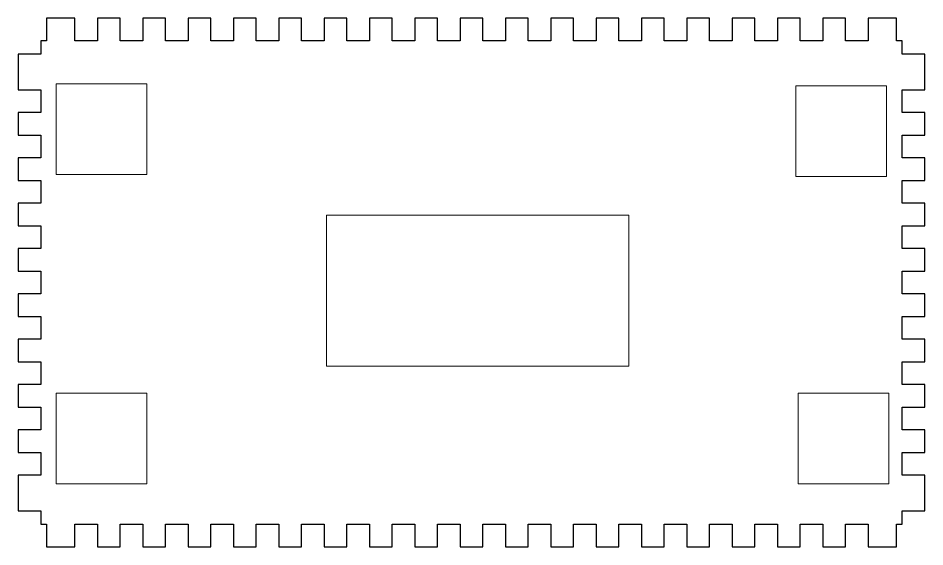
# Model space of a CAD drawing. Header units: millimetres. Extents: x -142 to 108, y -103 to 100.
# Drawn here: x -13.5 to 106.5, y -101.9 to -31.9 of the extents above; entities that cross this region are included whole.
import ezdxf

# ---------------------------------------------------------------- set-up
doc = ezdxf.new("R2010")
doc.units = ezdxf.units.MM
doc.header["$MEASUREMENT"] = 0
doc.layers.add('layer 1', color=7, linetype='Continuous')

msp = doc.modelspace()

# ---------------------------------------------------------------- linework, layer by layer
at = {"layer": 'layer 1', "color": 250, "lineweight": 20}
for points in [[(-8.5, -52.5949), (3.5, -52.5949), (3.5, -40.5949), (-8.5, -40.5949), (-8.5, -52.5949)], [(89.4018, -52.8855), (101.4018, -52.8855), (101.4018, -40.8855), (89.4018, -40.8855), (89.4018, -52.8855)], [(27.2933, -77.9903), (67.2931, -77.9903), (67.2931, -57.9903), (27.2933, -57.9903), (27.2933, -77.9903)], [(-8.5, -93.564), (3.5, -93.564), (3.5, -81.564), (-8.5, -81.564), (-8.5, -93.564)], [(89.6958, -93.564), (101.6958, -93.564), (101.6958, -81.564), (89.6958, -81.564), (89.6958, -93.564)]]:
    msp.add_lwpolyline(points, close=True, dxfattribs=at)
at = {"layer": 'layer 1', "lineweight": 25}
msp.add_open_spline([(-10.5364, -34.9104), (-10.5364, -34.9104), (-9.7864, -34.9104), (-9.7864, -34.9104), (-9.7864, -34.9104), (-9.7864, -34.9104), (-9.7864, -31.9104), (-9.7864, -31.9104), (-9.7864, -31.9104), (-9.7864, -31.9104), (-6.0364, -31.9104), (-6.0364, -31.9104), (-6.0364, -31.9104), (-6.0364, -31.9104), (-6.0364, -34.9104), (-6.0364, -34.9104), (-6.0364, -34.9104), (-6.0364, -34.9104), (-3.0364, -34.9104), (-3.0364, -34.9104), (-3.0364, -34.9104), (-3.0364, -34.9104), (-3.0364, -31.9104), (-3.0364, -31.9104), (-3.0364, -31.9104), (-3.0364, -31.9104), (-0.0364, -31.9104), (-0.0364, -31.9104), (-0.0364, -31.9104), (-0.0364, -31.9104), (-0.0364, -34.9104), (-0.0364, -34.9104), (-0.0364, -34.9104), (-0.0364, -34.9104), (2.9636, -34.9104), (2.9636, -34.9104), (2.9636, -34.9104), (2.9636, -34.9104), (2.9636, -31.9104), (2.9636, -31.9104), (2.9636, -31.9104), (2.9636, -31.9104), (5.9636, -31.9104), (5.9636, -31.9104), (5.9636, -31.9104), (5.9636, -31.9104), (5.9636, -34.9104), (5.9636, -34.9104), (5.9636, -34.9104), (5.9636, -34.9104), (8.9636, -34.9104), (8.9636, -34.9104), (8.9636, -34.9104), (8.9636, -34.9104), (8.9636, -31.9104), (8.9636, -31.9104), (8.9636, -31.9104), (8.9636, -31.9104), (11.9636, -31.9104), (11.9636, -31.9104), (11.9636, -31.9104), (11.9636, -31.9104), (11.9636, -34.9104), (11.9636, -34.9104), (11.9636, -34.9104), (11.9636, -34.9104), (14.9636, -34.9104), (14.9636, -34.9104), (14.9636, -34.9104), (14.9636, -34.9104), (14.9636, -31.9104), (14.9636, -31.9104), (14.9636, -31.9104), (14.9636, -31.9104), (17.9636, -31.9104), (17.9636, -31.9104), (17.9636, -31.9104), (17.9636, -31.9104), (17.9636, -34.9104), (17.9636, -34.9104), (17.9636, -34.9104), (17.9636, -34.9104), (20.9636, -34.9104), (20.9636, -34.9104), (20.9636, -34.9104), (20.9636, -34.9104), (20.9636, -31.9104), (20.9636, -31.9104), (20.9636, -31.9104), (20.9636, -31.9104), (23.9636, -31.9104), (23.9636, -31.9104), (23.9636, -31.9104), (23.9636, -31.9104), (23.9636, -34.9104), (23.9636, -34.9104), (23.9636, -34.9104), (23.9636, -34.9104), (26.9636, -34.9104), (26.9636, -34.9104), (26.9636, -34.9104), (26.9636, -34.9104), (26.9636, -31.9104), (26.9636, -31.9104), (26.9636, -31.9104), (26.9636, -31.9104), (29.9636, -31.9104), (29.9636, -31.9104), (29.9636, -31.9104), (29.9636, -31.9104), (29.9636, -34.9104), (29.9636, -34.9104), (29.9636, -34.9104), (29.9636, -34.9104), (32.9636, -34.9104), (32.9636, -34.9104), (32.9636, -34.9104), (32.9636, -34.9104), (32.9636, -31.9104), (32.9636, -31.9104), (32.9636, -31.9104), (32.9636, -31.9104), (35.9636, -31.9104), (35.9636, -31.9104), (35.9636, -31.9104), (35.9636, -31.9104), (35.9636, -34.9104), (35.9636, -34.9104), (35.9636, -34.9104), (35.9636, -34.9104), (38.9636, -34.9104), (38.9636, -34.9104), (38.9636, -34.9104), (38.9636, -34.9104), (38.9636, -31.9104), (38.9636, -31.9104), (38.9636, -31.9104), (38.9636, -31.9104), (41.9636, -31.9104), (41.9636, -31.9104), (41.9636, -31.9104), (41.9636, -31.9104), (41.9636, -34.9104), (41.9636, -34.9104), (41.9636, -34.9104), (41.9636, -34.9104), (44.9636, -34.9104), (44.9636, -34.9104), (44.9636, -34.9104), (44.9636, -34.9104), (44.9636, -31.9104), (44.9636, -31.9104), (44.9636, -31.9104), (44.9636, -31.9104), (47.9636, -31.9104), (47.9636, -31.9104), (47.9636, -31.9104), (47.9636, -31.9104), (47.9636, -34.9104), (47.9636, -34.9104), (47.9636, -34.9104), (47.9636, -34.9104), (50.9636, -34.9104), (50.9636, -34.9104), (50.9636, -34.9104), (50.9636, -34.9104), (50.9636, -31.9104), (50.9636, -31.9104), (50.9636, -31.9104), (50.9636, -31.9104), (53.9636, -31.9104), (53.9636, -31.9104), (53.9636, -31.9104), (53.9636, -31.9104), (53.9636, -34.9104), (53.9636, -34.9104), (53.9636, -34.9104), (53.9636, -34.9104), (56.9636, -34.9104), (56.9636, -34.9104), (56.9636, -34.9104), (56.9636, -34.9104), (56.9636, -31.9104), (56.9636, -31.9104), (56.9636, -31.9104), (56.9636, -31.9104), (59.9636, -31.9104), (59.9636, -31.9104), (59.9636, -31.9104), (59.9636, -31.9104), (59.9636, -34.9104), (59.9636, -34.9104), (59.9636, -34.9104), (59.9636, -34.9104), (62.9636, -34.9104), (62.9636, -34.9104), (62.9636, -34.9104), (62.9636, -34.9104), (62.9636, -31.9104), (62.9636, -31.9104), (62.9636, -31.9104), (62.9636, -31.9104), (65.9636, -31.9104), (65.9636, -31.9104), (65.9636, -31.9104), (65.9636, -31.9104), (65.9636, -34.9104), (65.9636, -34.9104), (65.9636, -34.9104), (65.9636, -34.9104), (68.9636, -34.9104), (68.9636, -34.9104), (68.9636, -34.9104), (68.9636, -34.9104), (68.9636, -31.9104), (68.9636, -31.9104), (68.9636, -31.9104), (68.9636, -31.9104), (71.9636, -31.9104), (71.9636, -31.9104), (71.9636, -31.9104), (71.9636, -31.9104), (71.9636, -34.9104), (71.9636, -34.9104), (71.9636, -34.9104), (71.9636, -34.9104), (74.9636, -34.9104), (74.9636, -34.9104), (74.9636, -34.9104), (74.9636, -34.9104), (74.9636, -31.9104), (74.9636, -31.9104), (74.9636, -31.9104), (74.9636, -31.9104), (77.9636, -31.9104), (77.9636, -31.9104), (77.9636, -31.9104), (77.9636, -31.9104), (77.9636, -34.9104), (77.9636, -34.9104), (77.9636, -34.9104), (77.9636, -34.9104), (80.9636, -34.9104), (80.9636, -34.9104), (80.9636, -34.9104), (80.9636, -34.9104), (80.9636, -31.9104), (80.9636, -31.9104), (80.9636, -31.9104), (80.9636, -31.9104), (83.9636, -31.9104), (83.9636, -31.9104), (83.9636, -31.9104), (83.9636, -31.9104), (83.9636, -34.9104), (83.9636, -34.9104), (83.9636, -34.9104), (83.9636, -34.9104), (86.9636, -34.9104), (86.9636, -34.9104), (86.9636, -34.9104), (86.9636, -34.9104), (86.9636, -31.9104), (86.9636, -31.9104), (86.9636, -31.9104), (86.9636, -31.9104), (89.9636, -31.9104), (89.9636, -31.9104), (89.9636, -31.9104), (89.9636, -31.9104), (89.9636, -34.9104), (89.9636, -34.9104), (89.9636, -34.9104), (89.9636, -34.9104), (92.9636, -34.9104), (92.9636, -34.9104), (92.9636, -34.9104), (92.9636, -34.9104), (92.9636, -31.9104), (92.9636, -31.9104), (92.9636, -31.9104), (92.9636, -31.9104), (95.9636, -31.9104), (95.9636, -31.9104), (95.9636, -31.9104), (95.9636, -31.9104), (95.9636, -34.9104), (95.9636, -34.9104), (95.9636, -34.9104), (95.9636, -34.9104), (98.9636, -34.9104), (98.9636, -34.9104), (98.9636, -34.9104), (98.9636, -34.9104), (98.9636, -31.9104), (98.9636, -31.9104), (98.9636, -31.9104), (98.9636, -31.9104), (102.7136, -31.9104), (102.7136, -31.9104), (102.7136, -31.9104), (102.7136, -31.9104), (102.7136, -34.9104), (102.7136, -34.9104), (102.7136, -34.9104), (102.7136, -34.9104), (103.4636, -34.9104), (103.4636, -34.9104), (103.4636, -34.9104), (103.4636, -34.9104), (103.4636, -36.6604), (103.4636, -36.6604), (103.4636, -36.6604), (103.4636, -36.6604), (106.4636, -36.6604), (106.4636, -36.6604), (106.4636, -36.6604), (106.4636, -36.6604), (106.4636, -41.4104), (106.4636, -41.4104), (106.4636, -41.4104), (106.4636, -41.4104), (103.4636, -41.4104), (103.4636, -41.4104), (103.4636, -41.4104), (103.4636, -41.4104), (103.4636, -44.4104), (103.4636, -44.4104), (103.4636, -44.4104), (103.4636, -44.4104), (106.4636, -44.4104), (106.4636, -44.4104), (106.4636, -44.4104), (106.4636, -44.4104), (106.4636, -47.4104), (106.4636, -47.4104), (106.4636, -47.4104), (106.4636, -47.4104), (103.4636, -47.4104), (103.4636, -47.4104), (103.4636, -47.4104), (103.4636, -47.4104), (103.4636, -50.4104), (103.4636, -50.4104), (103.4636, -50.4104), (103.4636, -50.4104), (106.4636, -50.4104), (106.4636, -50.4104), (106.4636, -50.4104), (106.4636, -50.4104), (106.4636, -53.4104), (106.4636, -53.4104), (106.4636, -53.4104), (106.4636, -53.4104), (103.4636, -53.4104), (103.4636, -53.4104), (103.4636, -53.4104), (103.4636, -53.4104), (103.4636, -56.4104), (103.4636, -56.4104), (103.4636, -56.4104), (103.4636, -56.4104), (106.4636, -56.4104), (106.4636, -56.4104), (106.4636, -56.4104), (106.4636, -56.4104), (106.4636, -59.4104), (106.4636, -59.4104), (106.4636, -59.4104), (106.4636, -59.4104), (103.4636, -59.4104), (103.4636, -59.4104), (103.4636, -59.4104), (103.4636, -59.4104), (103.4636, -62.4104), (103.4636, -62.4104), (103.4636, -62.4104), (103.4636, -62.4104), (106.4636, -62.4104), (106.4636, -62.4104), (106.4636, -62.4104), (106.4636, -62.4104), (106.4636, -65.4104), (106.4636, -65.4104), (106.4636, -65.4104), (106.4636, -65.4104), (103.4636, -65.4104), (103.4636, -65.4104), (103.4636, -65.4104), (103.4636, -65.4104), (103.4636, -68.4104), (103.4636, -68.4104), (103.4636, -68.4104), (103.4636, -68.4104), (106.4636, -68.4104), (106.4636, -68.4104), (106.4636, -68.4104), (106.4636, -68.4104), (106.4636, -71.4104), (106.4636, -71.4104), (106.4636, -71.4104), (106.4636, -71.4104), (103.4636, -71.4104), (103.4636, -71.4104), (103.4636, -71.4104), (103.4636, -71.4104), (103.4636, -74.4104), (103.4636, -74.4104), (103.4636, -74.4104), (103.4636, -74.4104), (106.4636, -74.4104), (106.4636, -74.4104), (106.4636, -74.4104), (106.4636, -74.4104), (106.4636, -77.4104), (106.4636, -77.4104), (106.4636, -77.4104), (106.4636, -77.4104), (103.4636, -77.4104), (103.4636, -77.4104), (103.4636, -77.4104), (103.4636, -77.4104), (103.4636, -80.4104), (103.4636, -80.4104), (103.4636, -80.4104), (103.4636, -80.4104), (106.4636, -80.4104), (106.4636, -80.4104), (106.4636, -80.4104), (106.4636, -80.4104), (106.4636, -83.4104), (106.4636, -83.4104), (106.4636, -83.4104), (106.4636, -83.4104), (103.4636, -83.4104), (103.4636, -83.4104), (103.4636, -83.4104), (103.4636, -83.4104), (103.4636, -86.4104), (103.4636, -86.4104), (103.4636, -86.4104), (103.4636, -86.4104), (106.4636, -86.4104), (106.4636, -86.4104), (106.4636, -86.4104), (106.4636, -86.4104), (106.4636, -89.4104), (106.4636, -89.4104), (106.4636, -89.4104), (106.4636, -89.4104), (103.4636, -89.4104), (103.4636, -89.4104), (103.4636, -89.4104), (103.4636, -89.4104), (103.4636, -92.4104), (103.4636, -92.4104), (103.4636, -92.4104), (103.4636, -92.4104), (106.4636, -92.4104), (106.4636, -92.4104), (106.4636, -92.4104), (106.4636, -92.4104), (106.4636, -97.1604), (106.4636, -97.1604), (106.4636, -97.1604), (106.4636, -97.1604), (103.4636, -97.1604), (103.4636, -97.1604), (103.4636, -97.1604), (103.4636, -97.1604), (103.4636, -98.9104), (103.4636, -98.9104), (103.4636, -98.9104), (103.4636, -98.9104), (102.7136, -98.9104), (102.7136, -98.9104), (102.7136, -98.9104), (102.7136, -98.9104), (102.7136, -101.9104), (102.7136, -101.9104), (102.7136, -101.9104), (102.7136, -101.9104), (98.9636, -101.9104), (98.9636, -101.9104), (98.9636, -101.9104), (98.9636, -101.9104), (98.9636, -98.9104), (98.9636, -98.9104), (98.9636, -98.9104), (98.9636, -98.9104), (95.9636, -98.9104), (95.9636, -98.9104), (95.9636, -98.9104), (95.9636, -98.9104), (95.9636, -101.9104), (95.9636, -101.9104), (95.9636, -101.9104), (95.9636, -101.9104), (92.9636, -101.9104), (92.9636, -101.9104), (92.9636, -101.9104), (92.9636, -101.9104), (92.9636, -98.9104), (92.9636, -98.9104), (92.9636, -98.9104), (92.9636, -98.9104), (89.9636, -98.9104), (89.9636, -98.9104), (89.9636, -98.9104), (89.9636, -98.9104), (89.9636, -101.9104), (89.9636, -101.9104), (89.9636, -101.9104), (89.9636, -101.9104), (86.9636, -101.9104), (86.9636, -101.9104), (86.9636, -101.9104), (86.9636, -101.9104), (86.9636, -98.9104), (86.9636, -98.9104), (86.9636, -98.9104), (86.9636, -98.9104), (83.9636, -98.9104), (83.9636, -98.9104), (83.9636, -98.9104), (83.9636, -98.9104), (83.9636, -101.9104), (83.9636, -101.9104), (83.9636, -101.9104), (83.9636, -101.9104), (80.9636, -101.9104), (80.9636, -101.9104), (80.9636, -101.9104), (80.9636, -101.9104), (80.9636, -98.9104), (80.9636, -98.9104), (80.9636, -98.9104), (80.9636, -98.9104), (77.9636, -98.9104), (77.9636, -98.9104), (77.9636, -98.9104), (77.9636, -98.9104), (77.9636, -101.9104), (77.9636, -101.9104), (77.9636, -101.9104), (77.9636, -101.9104), (74.9636, -101.9104), (74.9636, -101.9104), (74.9636, -101.9104), (74.9636, -101.9104), (74.9636, -98.9104), (74.9636, -98.9104), (74.9636, -98.9104), (74.9636, -98.9104), (71.9636, -98.9104), (71.9636, -98.9104), (71.9636, -98.9104), (71.9636, -98.9104), (71.9636, -101.9104), (71.9636, -101.9104), (71.9636, -101.9104), (71.9636, -101.9104), (68.9636, -101.9104), (68.9636, -101.9104), (68.9636, -101.9104), (68.9636, -101.9104), (68.9636, -98.9104), (68.9636, -98.9104), (68.9636, -98.9104), (68.9636, -98.9104), (65.9636, -98.9104), (65.9636, -98.9104), (65.9636, -98.9104), (65.9636, -98.9104), (65.9636, -101.9104), (65.9636, -101.9104), (65.9636, -101.9104), (65.9636, -101.9104), (62.9636, -101.9104), (62.9636, -101.9104), (62.9636, -101.9104), (62.9636, -101.9104), (62.9636, -98.9104), (62.9636, -98.9104), (62.9636, -98.9104), (62.9636, -98.9104), (59.9636, -98.9104), (59.9636, -98.9104), (59.9636, -98.9104), (59.9636, -98.9104), (59.9636, -101.9104), (59.9636, -101.9104), (59.9636, -101.9104), (59.9636, -101.9104), (56.9636, -101.9104), (56.9636, -101.9104), (56.9636, -101.9104), (56.9636, -101.9104), (56.9636, -98.9104), (56.9636, -98.9104), (56.9636, -98.9104), (56.9636, -98.9104), (53.9636, -98.9104), (53.9636, -98.9104), (53.9636, -98.9104), (53.9636, -98.9104), (53.9636, -101.9104), (53.9636, -101.9104), (53.9636, -101.9104), (53.9636, -101.9104), (50.9636, -101.9104), (50.9636, -101.9104), (50.9636, -101.9104), (50.9636, -101.9104), (50.9636, -98.9104), (50.9636, -98.9104), (50.9636, -98.9104), (50.9636, -98.9104), (47.9636, -98.9104), (47.9636, -98.9104), (47.9636, -98.9104), (47.9636, -98.9104), (47.9636, -101.9104), (47.9636, -101.9104), (47.9636, -101.9104), (47.9636, -101.9104), (44.9636, -101.9104), (44.9636, -101.9104), (44.9636, -101.9104), (44.9636, -101.9104), (44.9636, -98.9104), (44.9636, -98.9104), (44.9636, -98.9104), (44.9636, -98.9104), (41.9636, -98.9104), (41.9636, -98.9104), (41.9636, -98.9104), (41.9636, -98.9104), (41.9636, -101.9104), (41.9636, -101.9104), (41.9636, -101.9104), (41.9636, -101.9104), (38.9636, -101.9104), (38.9636, -101.9104), (38.9636, -101.9104), (38.9636, -101.9104), (38.9636, -98.9104), (38.9636, -98.9104), (38.9636, -98.9104), (38.9636, -98.9104), (35.9636, -98.9104), (35.9636, -98.9104), (35.9636, -98.9104), (35.9636, -98.9104), (35.9636, -101.9104), (35.9636, -101.9104), (35.9636, -101.9104), (35.9636, -101.9104), (32.9636, -101.9104), (32.9636, -101.9104), (32.9636, -101.9104), (32.9636, -101.9104), (32.9636, -98.9104), (32.9636, -98.9104), (32.9636, -98.9104), (32.9636, -98.9104), (29.9636, -98.9104), (29.9636, -98.9104), (29.9636, -98.9104), (29.9636, -98.9104), (29.9636, -101.9104), (29.9636, -101.9104), (29.9636, -101.9104), (29.9636, -101.9104), (26.9636, -101.9104), (26.9636, -101.9104), (26.9636, -101.9104), (26.9636, -101.9104), (26.9636, -98.9104), (26.9636, -98.9104), (26.9636, -98.9104), (26.9636, -98.9104), (23.9636, -98.9104), (23.9636, -98.9104), (23.9636, -98.9104), (23.9636, -98.9104), (23.9636, -101.9104), (23.9636, -101.9104), (23.9636, -101.9104), (23.9636, -101.9104), (20.9636, -101.9104), (20.9636, -101.9104), (20.9636, -101.9104), (20.9636, -101.9104), (20.9636, -98.9104), (20.9636, -98.9104), (20.9636, -98.9104), (20.9636, -98.9104), (17.9636, -98.9104), (17.9636, -98.9104), (17.9636, -98.9104), (17.9636, -98.9104), (17.9636, -101.9104), (17.9636, -101.9104), (17.9636, -101.9104), (17.9636, -101.9104), (14.9636, -101.9104), (14.9636, -101.9104), (14.9636, -101.9104), (14.9636, -101.9104), (14.9636, -98.9104), (14.9636, -98.9104), (14.9636, -98.9104), (14.9636, -98.9104), (11.9636, -98.9104), (11.9636, -98.9104), (11.9636, -98.9104), (11.9636, -98.9104), (11.9636, -101.9104), (11.9636, -101.9104), (11.9636, -101.9104), (11.9636, -101.9104), (8.9636, -101.9104), (8.9636, -101.9104), (8.9636, -101.9104), (8.9636, -101.9104), (8.9636, -98.9104), (8.9636, -98.9104), (8.9636, -98.9104), (8.9636, -98.9104), (5.9636, -98.9104), (5.9636, -98.9104), (5.9636, -98.9104), (5.9636, -98.9104), (5.9636, -101.9104), (5.9636, -101.9104), (5.9636, -101.9104), (5.9636, -101.9104), (2.9636, -101.9104), (2.9636, -101.9104), (2.9636, -101.9104), (2.9636, -101.9104), (2.9636, -98.9104), (2.9636, -98.9104), (2.9636, -98.9104), (2.9636, -98.9104), (-0.0364, -98.9104), (-0.0364, -98.9104), (-0.0364, -98.9104), (-0.0364, -98.9104), (-0.0364, -101.9104), (-0.0364, -101.9104), (-0.0364, -101.9104), (-0.0364, -101.9104), (-3.0364, -101.9104), (-3.0364, -101.9104), (-3.0364, -101.9104), (-3.0364, -101.9104), (-3.0364, -98.9104), (-3.0364, -98.9104), (-3.0364, -98.9104), (-3.0364, -98.9104), (-6.0364, -98.9104), (-6.0364, -98.9104), (-6.0364, -98.9104), (-6.0364, -98.9104), (-6.0364, -101.9104), (-6.0364, -101.9104), (-6.0364, -101.9104), (-6.0364, -101.9104), (-9.7864, -101.9104), (-9.7864, -101.9104), (-9.7864, -101.9104), (-9.7864, -101.9104), (-9.7864, -98.9104), (-9.7864, -98.9104), (-9.7864, -98.9104), (-9.7864, -98.9104), (-10.5364, -98.9104), (-10.5364, -98.9104), (-10.5364, -98.9104), (-10.5364, -98.9104), (-10.5364, -97.1604), (-10.5364, -97.1604), (-10.5364, -97.1604), (-10.5364, -97.1604), (-13.5364, -97.1604), (-13.5364, -97.1604), (-13.5364, -97.1604), (-13.5364, -97.1604), (-13.5364, -92.4104), (-13.5364, -92.4104), (-13.5364, -92.4104), (-13.5364, -92.4104), (-10.5364, -92.4104), (-10.5364, -92.4104), (-10.5364, -92.4104), (-10.5364, -92.4104), (-10.5364, -89.4104), (-10.5364, -89.4104), (-10.5364, -89.4104), (-10.5364, -89.4104), (-13.5364, -89.4104), (-13.5364, -89.4104), (-13.5364, -89.4104), (-13.5364, -89.4104), (-13.5364, -86.4104), (-13.5364, -86.4104), (-13.5364, -86.4104), (-13.5364, -86.4104), (-10.5364, -86.4104), (-10.5364, -86.4104), (-10.5364, -86.4104), (-10.5364, -86.4104), (-10.5364, -83.4104), (-10.5364, -83.4104), (-10.5364, -83.4104), (-10.5364, -83.4104), (-13.5364, -83.4104), (-13.5364, -83.4104), (-13.5364, -83.4104), (-13.5364, -83.4104), (-13.5364, -80.4104), (-13.5364, -80.4104), (-13.5364, -80.4104), (-13.5364, -80.4104), (-10.5364, -80.4104), (-10.5364, -80.4104), (-10.5364, -80.4104), (-10.5364, -80.4104), (-10.5364, -77.4104), (-10.5364, -77.4104), (-10.5364, -77.4104), (-10.5364, -77.4104), (-13.5364, -77.4104), (-13.5364, -77.4104), (-13.5364, -77.4104), (-13.5364, -77.4104), (-13.5364, -74.4104), (-13.5364, -74.4104), (-13.5364, -74.4104), (-13.5364, -74.4104), (-10.5364, -74.4104), (-10.5364, -74.4104), (-10.5364, -74.4104), (-10.5364, -74.4104), (-10.5364, -71.4104), (-10.5364, -71.4104), (-10.5364, -71.4104), (-10.5364, -71.4104), (-13.5364, -71.4104), (-13.5364, -71.4104), (-13.5364, -71.4104), (-13.5364, -71.4104), (-13.5364, -68.4104), (-13.5364, -68.4104), (-13.5364, -68.4104), (-13.5364, -68.4104), (-10.5364, -68.4104), (-10.5364, -68.4104), (-10.5364, -68.4104), (-10.5364, -68.4104), (-10.5364, -65.4104), (-10.5364, -65.4104), (-10.5364, -65.4104), (-10.5364, -65.4104), (-13.5364, -65.4104), (-13.5364, -65.4104), (-13.5364, -65.4104), (-13.5364, -65.4104), (-13.5364, -62.4104), (-13.5364, -62.4104), (-13.5364, -62.4104), (-13.5364, -62.4104), (-10.5364, -62.4104), (-10.5364, -62.4104), (-10.5364, -62.4104), (-10.5364, -62.4104), (-10.5364, -59.4104), (-10.5364, -59.4104), (-10.5364, -59.4104), (-10.5364, -59.4104), (-13.5364, -59.4104), (-13.5364, -59.4104), (-13.5364, -59.4104), (-13.5364, -59.4104), (-13.5364, -56.4104), (-13.5364, -56.4104), (-13.5364, -56.4104), (-13.5364, -56.4104), (-10.5364, -56.4104), (-10.5364, -56.4104), (-10.5364, -56.4104), (-10.5364, -56.4104), (-10.5364, -53.4104), (-10.5364, -53.4104), (-10.5364, -53.4104), (-10.5364, -53.4104), (-13.5364, -53.4104), (-13.5364, -53.4104), (-13.5364, -53.4104), (-13.5364, -53.4104), (-13.5364, -50.4104), (-13.5364, -50.4104), (-13.5364, -50.4104), (-13.5364, -50.4104), (-10.5364, -50.4104), (-10.5364, -50.4104), (-10.5364, -50.4104), (-10.5364, -50.4104), (-10.5364, -47.4104), (-10.5364, -47.4104), (-10.5364, -47.4104), (-10.5364, -47.4104), (-13.5364, -47.4104), (-13.5364, -47.4104), (-13.5364, -47.4104), (-13.5364, -47.4104), (-13.5364, -44.4104), (-13.5364, -44.4104), (-13.5364, -44.4104), (-13.5364, -44.4104), (-10.5364, -44.4104), (-10.5364, -44.4104), (-10.5364, -44.4104), (-10.5364, -44.4104), (-10.5364, -41.4104), (-10.5364, -41.4104), (-10.5364, -41.4104), (-10.5364, -41.4104), (-13.5364, -41.4104), (-13.5364, -41.4104), (-13.5364, -41.4104), (-13.5364, -41.4104), (-13.5364, -36.6604), (-13.5364, -36.6604), (-13.5364, -36.6604), (-13.5364, -36.6604), (-10.5364, -36.6604), (-10.5364, -36.6604), (-10.5364, -36.6604), (-10.5364, -36.6604), (-10.5364, -34.9104), (-10.5364, -34.9104)], degree=3, knots=[0, 0, 0, 0, 0.00423729, 0.00423729, 0.00423729, 0.00423729, 0.00847458, 0.00847458, 0.00847458, 0.00847458, 0.01271186, 0.01271186, 0.01271186, 0.01271186, 0.01694915, 0.01694915, 0.01694915, 0.01694915, 0.02118644, 0.02118644, 0.02118644, 0.02118644, 0.02542373, 0.02542373, 0.02542373, 0.02542373, 0.02966102, 0.02966102, 0.02966102, 0.02966102, 0.03389831, 0.03389831, 0.03389831, 0.03389831, 0.03813559, 0.03813559, 0.03813559, 0.03813559, 0.04237288, 0.04237288, 0.04237288, 0.04237288, 0.04661017, 0.04661017, 0.04661017, 0.04661017, 0.05084746, 0.05084746, 0.05084746, 0.05084746, 0.05508475, 0.05508475, 0.05508475, 0.05508475, 0.05932203, 0.05932203, 0.05932203, 0.05932203, 0.06355932, 0.06355932, 0.06355932, 0.06355932, 0.06779661, 0.06779661, 0.06779661, 0.06779661, 0.0720339, 0.0720339, 0.0720339, 0.0720339, 0.07627119, 0.07627119, 0.07627119, 0.07627119, 0.08050847, 0.08050847, 0.08050847, 0.08050847, 0.08474576, 0.08474576, 0.08474576, 0.08474576, 0.08898305, 0.08898305, 0.08898305, 0.08898305, 0.09322034, 0.09322034, 0.09322034, 0.09322034, 0.09745763, 0.09745763, 0.09745763, 0.09745763, 0.10169492, 0.10169492, 0.10169492, 0.10169492, 0.1059322, 0.1059322, 0.1059322, 0.1059322, 0.11016949, 0.11016949, 0.11016949, 0.11016949, 0.11440678, 0.11440678, 0.11440678, 0.11440678, 0.11864407, 0.11864407, 0.11864407, 0.11864407, 0.12288136, 0.12288136, 0.12288136, 0.12288136, 0.12711864, 0.12711864, 0.12711864, 0.12711864, 0.13135593, 0.13135593, 0.13135593, 0.13135593, 0.13559322, 0.13559322, 0.13559322, 0.13559322, 0.13983051, 0.13983051, 0.13983051, 0.13983051, 0.1440678, 0.1440678, 0.1440678, 0.1440678, 0.14830508, 0.14830508, 0.14830508, 0.14830508, 0.15254237, 0.15254237, 0.15254237, 0.15254237, 0.15677966, 0.15677966, 0.15677966, 0.15677966, 0.16101695, 0.16101695, 0.16101695, 0.16101695, 0.16525424, 0.16525424, 0.16525424, 0.16525424, 0.16949153, 0.16949153, 0.16949153, 0.16949153, 0.17372881, 0.17372881, 0.17372881, 0.17372881, 0.1779661, 0.1779661, 0.1779661, 0.1779661, 0.18220339, 0.18220339, 0.18220339, 0.18220339, 0.18644068, 0.18644068, 0.18644068, 0.18644068, 0.19067797, 0.19067797, 0.19067797, 0.19067797, 0.19491525, 0.19491525, 0.19491525, 0.19491525, 0.19915254, 0.19915254, 0.19915254, 0.19915254, 0.20338983, 0.20338983, 0.20338983, 0.20338983, 0.20762712, 0.20762712, 0.20762712, 0.20762712, 0.21186441, 0.21186441, 0.21186441, 0.21186441, 0.21610169, 0.21610169, 0.21610169, 0.21610169, 0.22033898, 0.22033898, 0.22033898, 0.22033898, 0.22457627, 0.22457627, 0.22457627, 0.22457627, 0.22881356, 0.22881356, 0.22881356, 0.22881356, 0.23305085, 0.23305085, 0.23305085, 0.23305085, 0.23728814, 0.23728814, 0.23728814, 0.23728814, 0.24152542, 0.24152542, 0.24152542, 0.24152542, 0.24576271, 0.24576271, 0.24576271, 0.24576271, 0.25, 0.25, 0.25, 0.25, 0.25423729, 0.25423729, 0.25423729, 0.25423729, 0.25847458, 0.25847458, 0.25847458, 0.25847458, 0.26271186, 0.26271186, 0.26271186, 0.26271186, 0.26694915, 0.26694915, 0.26694915, 0.26694915, 0.27118644, 0.27118644, 0.27118644, 0.27118644, 0.27542373, 0.27542373, 0.27542373, 0.27542373, 0.27966102, 0.27966102, 0.27966102, 0.27966102, 0.28389831, 0.28389831, 0.28389831, 0.28389831, 0.28813559, 0.28813559, 0.28813559, 0.28813559, 0.29237288, 0.29237288, 0.29237288, 0.29237288, 0.29661017, 0.29661017, 0.29661017, 0.29661017, 0.30084746, 0.30084746, 0.30084746, 0.30084746, 0.30508475, 0.30508475, 0.30508475, 0.30508475, 0.30932203, 0.30932203, 0.30932203, 0.30932203, 0.31355932, 0.31355932, 0.31355932, 0.31355932, 0.31779661, 0.31779661, 0.31779661, 0.31779661, 0.3220339, 0.3220339, 0.3220339, 0.3220339, 0.32627119, 0.32627119, 0.32627119, 0.32627119, 0.33050847, 0.33050847, 0.33050847, 0.33050847, 0.33474576, 0.33474576, 0.33474576, 0.33474576, 0.33898305, 0.33898305, 0.33898305, 0.33898305, 0.34322034, 0.34322034, 0.34322034, 0.34322034, 0.34745763, 0.34745763, 0.34745763, 0.34745763, 0.35169492, 0.35169492, 0.35169492, 0.35169492, 0.3559322, 0.3559322, 0.3559322, 0.3559322, 0.36016949, 0.36016949, 0.36016949, 0.36016949, 0.36440678, 0.36440678, 0.36440678, 0.36440678, 0.36864407, 0.36864407, 0.36864407, 0.36864407, 0.37288136, 0.37288136, 0.37288136, 0.37288136, 0.37711864, 0.37711864, 0.37711864, 0.37711864, 0.38135593, 0.38135593, 0.38135593, 0.38135593, 0.38559322, 0.38559322, 0.38559322, 0.38559322, 0.38983051, 0.38983051, 0.38983051, 0.38983051, 0.3940678, 0.3940678, 0.3940678, 0.3940678, 0.39830508, 0.39830508, 0.39830508, 0.39830508, 0.40254237, 0.40254237, 0.40254237, 0.40254237, 0.40677966, 0.40677966, 0.40677966, 0.40677966, 0.41101695, 0.41101695, 0.41101695, 0.41101695, 0.41525424, 0.41525424, 0.41525424, 0.41525424, 0.41949153, 0.41949153, 0.41949153, 0.41949153, 0.42372881, 0.42372881, 0.42372881, 0.42372881, 0.4279661, 0.4279661, 0.4279661, 0.4279661, 0.43220339, 0.43220339, 0.43220339, 0.43220339, 0.43644068, 0.43644068, 0.43644068, 0.43644068, 0.44067797, 0.44067797, 0.44067797, 0.44067797, 0.44491525, 0.44491525, 0.44491525, 0.44491525, 0.44915254, 0.44915254, 0.44915254, 0.44915254, 0.45338983, 0.45338983, 0.45338983, 0.45338983, 0.45762712, 0.45762712, 0.45762712, 0.45762712, 0.46186441, 0.46186441, 0.46186441, 0.46186441, 0.46610169, 0.46610169, 0.46610169, 0.46610169, 0.47033898, 0.47033898, 0.47033898, 0.47033898, 0.47457627, 0.47457627, 0.47457627, 0.47457627, 0.47881356, 0.47881356, 0.47881356, 0.47881356, 0.48305085, 0.48305085, 0.48305085, 0.48305085, 0.48728814, 0.48728814, 0.48728814, 0.48728814, 0.49152542, 0.49152542, 0.49152542, 0.49152542, 0.49576271, 0.49576271, 0.49576271, 0.49576271, 0.5, 0.5, 0.5, 0.5, 0.50423729, 0.50423729, 0.50423729, 0.50423729, 0.50847458, 0.50847458, 0.50847458, 0.50847458, 0.51271186, 0.51271186, 0.51271186, 0.51271186, 0.51694915, 0.51694915, 0.51694915, 0.51694915, 0.52118644, 0.52118644, 0.52118644, 0.52118644, 0.52542373, 0.52542373, 0.52542373, 0.52542373, 0.52966102, 0.52966102, 0.52966102, 0.52966102, 0.53389831, 0.53389831, 0.53389831, 0.53389831, 0.53813559, 0.53813559, 0.53813559, 0.53813559, 0.54237288, 0.54237288, 0.54237288, 0.54237288, 0.54661017, 0.54661017, 0.54661017, 0.54661017, 0.55084746, 0.55084746, 0.55084746, 0.55084746, 0.55508475, 0.55508475, 0.55508475, 0.55508475, 0.55932203, 0.55932203, 0.55932203, 0.55932203, 0.56355932, 0.56355932, 0.56355932, 0.56355932, 0.56779661, 0.56779661, 0.56779661, 0.56779661, 0.5720339, 0.5720339, 0.5720339, 0.5720339, 0.57627119, 0.57627119, 0.57627119, 0.57627119, 0.58050847, 0.58050847, 0.58050847, 0.58050847, 0.58474576, 0.58474576, 0.58474576, 0.58474576, 0.58898305, 0.58898305, 0.58898305, 0.58898305, 0.59322034, 0.59322034, 0.59322034, 0.59322034, 0.59745763, 0.59745763, 0.59745763, 0.59745763, 0.60169492, 0.60169492, 0.60169492, 0.60169492, 0.6059322, 0.6059322, 0.6059322, 0.6059322, 0.61016949, 0.61016949, 0.61016949, 0.61016949, 0.61440678, 0.61440678, 0.61440678, 0.61440678, 0.61864407, 0.61864407, 0.61864407, 0.61864407, 0.62288136, 0.62288136, 0.62288136, 0.62288136, 0.62711864, 0.62711864, 0.62711864, 0.62711864, 0.63135593, 0.63135593, 0.63135593, 0.63135593, 0.63559322, 0.63559322, 0.63559322, 0.63559322, 0.63983051, 0.63983051, 0.63983051, 0.63983051, 0.6440678, 0.6440678, 0.6440678, 0.6440678, 0.64830508, 0.64830508, 0.64830508, 0.64830508, 0.65254237, 0.65254237, 0.65254237, 0.65254237, 0.65677966, 0.65677966, 0.65677966, 0.65677966, 0.66101695, 0.66101695, 0.66101695, 0.66101695, 0.66525424, 0.66525424, 0.66525424, 0.66525424, 0.66949153, 0.66949153, 0.66949153, 0.66949153, 0.67372881, 0.67372881, 0.67372881, 0.67372881, 0.6779661, 0.6779661, 0.6779661, 0.6779661, 0.68220339, 0.68220339, 0.68220339, 0.68220339, 0.68644068, 0.68644068, 0.68644068, 0.68644068, 0.69067797, 0.69067797, 0.69067797, 0.69067797, 0.69491525, 0.69491525, 0.69491525, 0.69491525, 0.69915254, 0.69915254, 0.69915254, 0.69915254, 0.70338983, 0.70338983, 0.70338983, 0.70338983, 0.70762712, 0.70762712, 0.70762712, 0.70762712, 0.71186441, 0.71186441, 0.71186441, 0.71186441, 0.71610169, 0.71610169, 0.71610169, 0.71610169, 0.72033898, 0.72033898, 0.72033898, 0.72033898, 0.72457627, 0.72457627, 0.72457627, 0.72457627, 0.72881356, 0.72881356, 0.72881356, 0.72881356, 0.73305085, 0.73305085, 0.73305085, 0.73305085, 0.73728814, 0.73728814, 0.73728814, 0.73728814, 0.74152542, 0.74152542, 0.74152542, 0.74152542, 0.74576271, 0.74576271, 0.74576271, 0.74576271, 0.75, 0.75, 0.75, 0.75, 0.75423729, 0.75423729, 0.75423729, 0.75423729, 0.75847458, 0.75847458, 0.75847458, 0.75847458, 0.76271186, 0.76271186, 0.76271186, 0.76271186, 0.76694915, 0.76694915, 0.76694915, 0.76694915, 0.77118644, 0.77118644, 0.77118644, 0.77118644, 0.77542373, 0.77542373, 0.77542373, 0.77542373, 0.77966102, 0.77966102, 0.77966102, 0.77966102, 0.78389831, 0.78389831, 0.78389831, 0.78389831, 0.78813559, 0.78813559, 0.78813559, 0.78813559, 0.79237288, 0.79237288, 0.79237288, 0.79237288, 0.79661017, 0.79661017, 0.79661017, 0.79661017, 0.80084746, 0.80084746, 0.80084746, 0.80084746, 0.80508475, 0.80508475, 0.80508475, 0.80508475, 0.80932203, 0.80932203, 0.80932203, 0.80932203, 0.81355932, 0.81355932, 0.81355932, 0.81355932, 0.81779661, 0.81779661, 0.81779661, 0.81779661, 0.8220339, 0.8220339, 0.8220339, 0.8220339, 0.82627119, 0.82627119, 0.82627119, 0.82627119, 0.83050847, 0.83050847, 0.83050847, 0.83050847, 0.83474576, 0.83474576, 0.83474576, 0.83474576, 0.83898305, 0.83898305, 0.83898305, 0.83898305, 0.84322034, 0.84322034, 0.84322034, 0.84322034, 0.84745763, 0.84745763, 0.84745763, 0.84745763, 0.85169492, 0.85169492, 0.85169492, 0.85169492, 0.8559322, 0.8559322, 0.8559322, 0.8559322, 0.86016949, 0.86016949, 0.86016949, 0.86016949, 0.86440678, 0.86440678, 0.86440678, 0.86440678, 0.86864407, 0.86864407, 0.86864407, 0.86864407, 0.87288136, 0.87288136, 0.87288136, 0.87288136, 0.87711864, 0.87711864, 0.87711864, 0.87711864, 0.88135593, 0.88135593, 0.88135593, 0.88135593, 0.88559322, 0.88559322, 0.88559322, 0.88559322, 0.88983051, 0.88983051, 0.88983051, 0.88983051, 0.8940678, 0.8940678, 0.8940678, 0.8940678, 0.89830508, 0.89830508, 0.89830508, 0.89830508, 0.90254237, 0.90254237, 0.90254237, 0.90254237, 0.90677966, 0.90677966, 0.90677966, 0.90677966, 0.91101695, 0.91101695, 0.91101695, 0.91101695, 0.91525424, 0.91525424, 0.91525424, 0.91525424, 0.91949153, 0.91949153, 0.91949153, 0.91949153, 0.92372881, 0.92372881, 0.92372881, 0.92372881, 0.9279661, 0.9279661, 0.9279661, 0.9279661, 0.93220339, 0.93220339, 0.93220339, 0.93220339, 0.93644068, 0.93644068, 0.93644068, 0.93644068, 0.94067797, 0.94067797, 0.94067797, 0.94067797, 0.94491525, 0.94491525, 0.94491525, 0.94491525, 0.94915254, 0.94915254, 0.94915254, 0.94915254, 0.95338983, 0.95338983, 0.95338983, 0.95338983, 0.95762712, 0.95762712, 0.95762712, 0.95762712, 0.96186441, 0.96186441, 0.96186441, 0.96186441, 0.96610169, 0.96610169, 0.96610169, 0.96610169, 0.97033898, 0.97033898, 0.97033898, 0.97033898, 0.97457627, 0.97457627, 0.97457627, 0.97457627, 0.97881356, 0.97881356, 0.97881356, 0.97881356, 0.98305085, 0.98305085, 0.98305085, 0.98305085, 0.98728814, 0.98728814, 0.98728814, 0.98728814, 0.99152542, 0.99152542, 0.99152542, 0.99152542, 0.99576271, 0.99576271, 0.99576271, 0.99576271, 1, 1, 1, 1], dxfattribs=at)

doc.saveas('drawing.dxf')
